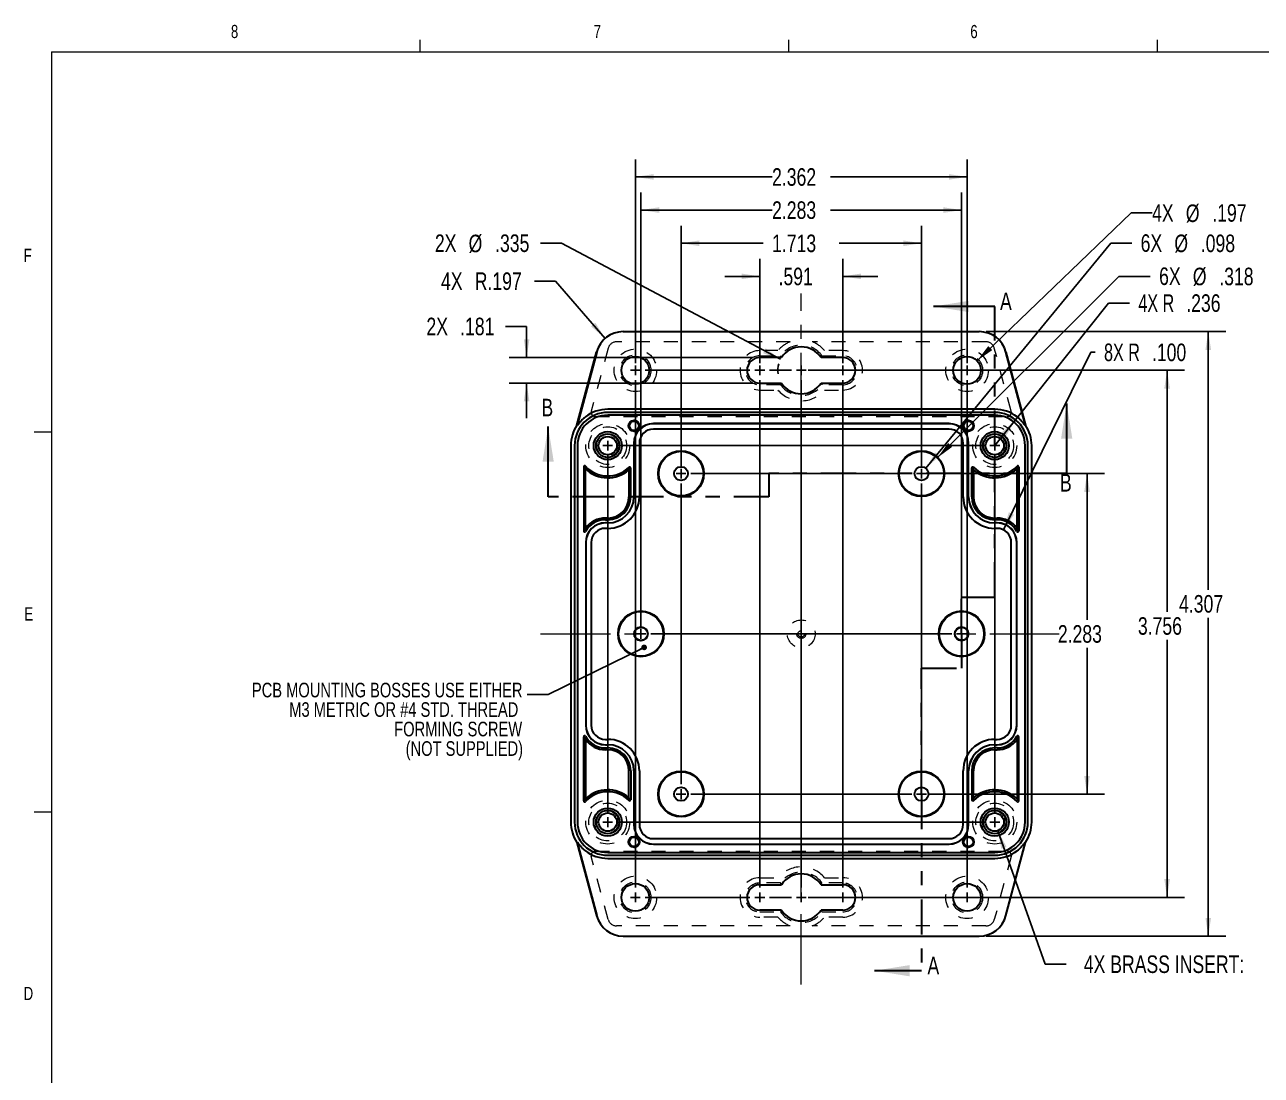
# Model space of a CAD drawing. Header units: inches. Extents: x 0.3 to 21.8, y 0.2 to 16.9.
# Drawn here: x 0.33 to 9.14, y 9.37 to 16.85 of the extents above; entities that cross this region are included whole.
import ezdxf

# ---------------------------------------------------------------- set-up
doc = ezdxf.new("R2010")
doc.units = ezdxf.units.IN
doc.header["$MEASUREMENT"] = 0
for name, pattern in [('CENTERX2', [0.8, 0.5, -0.1, 0.1, -0.1]), ('HIDDEN', [0.075, 0.05, -0.025]), ('PHANTOM', [0.5, 0.25, -0.05, 0.05, -0.05, 0.05, -0.05])]:
    doc.linetypes.add(name, pattern=pattern)
doc.layers.add('SLD-0', color=7, linetype='Continuous')
doc.styles.add('SLDTEXTSTYLE1', font='TXT', dxfattribs={"width": 0.75})
doc.styles.add('SLDTEXTSTYLE3', font='TXT', dxfattribs={"width": 0.6875})
doc.dimstyles.new('SLDDIMSTYLE0', dxfattribs={"dimtxt": 0.125, "dimasz": 0.13, "dimexe": 0, "dimexo": 0.0625, "dimgap": 0.03125, "dimtad": 0, "dimtih": 1, "dimtoh": 1, "dimdec": 3, "dimrnd": 1e-09, "dimzin": 12, "dimdsep": 46, "dimtxsty": 'SLDTEXTSTYLE1', "dimsah": 1, "dimcen": 0, "dimadec": 0, "dimazin": 3, "dimtfac": 1, "dimtdec": 3, "dimtofl": 0, "dimtmove": 0, "dimatfit": 3, "dimfxl": 0, "dimfrac": 2, "dimtolj": 1, "dimtzin": 12, "dimarcsym": 0})
doc.dimstyles.new('SLDDIMSTYLE1', dxfattribs={"dimtxt": 0.125, "dimasz": 0.13, "dimexe": 0, "dimexo": 0.0625, "dimgap": 0.03125, "dimtad": 0, "dimtih": 1, "dimtoh": 1, "dimdec": 3, "dimrnd": 1e-09, "dimzin": 12, "dimdsep": 46, "dimtxsty": 'SLDTEXTSTYLE1', "dimsah": 1, "dimcen": 0, "dimadec": 0, "dimazin": 3, "dimtfac": 1, "dimtdec": 3, "dimtofl": 0, "dimtmove": 0, "dimatfit": 3, "dimfxl": 0, "dimfrac": 2, "dimtolj": 1, "dimtzin": 12, "dimarcsym": 0})
doc.dimstyles.new('SLDDIMSTYLE2', dxfattribs={"dimtxt": 0.125, "dimasz": 0.13, "dimexe": 0, "dimexo": 0.0625, "dimgap": 0.03125, "dimtad": 0, "dimtih": 1, "dimtoh": 1, "dimdec": 6, "dimrnd": 1e-09, "dimzin": 12, "dimdsep": 46, "dimtxsty": 'SLDTEXTSTYLE1', "dimsah": 1, "dimcen": 0, "dimadec": 0, "dimazin": 3, "dimtfac": 1, "dimtdec": 3, "dimtofl": 0, "dimtmove": 0, "dimatfit": 3, "dimfxl": 0, "dimfrac": 2, "dimtolj": 1, "dimtzin": 12, "dimarcsym": 0})
doc.dimstyles.new('SLDDIMSTYLE3', dxfattribs={"dimtxt": 0.125, "dimasz": 0.13, "dimexe": 0, "dimexo": 0.0625, "dimgap": 0.03125, "dimtad": 0, "dimtih": 1, "dimtoh": 1, "dimdec": 3, "dimrnd": 1e-09, "dimzin": 12, "dimdsep": 46, "dimtxsty": 'SLDTEXTSTYLE1', "dimsah": 1, "dimcen": 0.09, "dimadec": 0, "dimazin": 3, "dimtfac": 1, "dimtdec": 3, "dimtofl": 0, "dimtmove": 0, "dimatfit": 3, "dimfxl": 0, "dimfrac": 2, "dimtolj": 1, "dimtzin": 12, "dimarcsym": 0})
doc.dimstyles.new('SLDDIMSTYLE4', dxfattribs={"dimtxt": 0.125, "dimasz": 0.13, "dimexe": 0, "dimexo": 0.0625, "dimgap": 0.03125, "dimtad": 0, "dimtih": 1, "dimtoh": 1, "dimdec": 3, "dimrnd": 1e-09, "dimzin": 4, "dimdsep": 46, "dimtxsty": 'SLDTEXTSTYLE1', "dimsah": 1, "dimcen": 0, "dimadec": 0, "dimazin": 1, "dimtfac": 1, "dimtdec": 3, "dimtofl": 0, "dimtmove": 0, "dimatfit": 3, "dimfxl": 0, "dimfrac": 2, "dimtolj": 1, "dimtzin": 12, "dimarcsym": 0})
doc.dimstyles.new('SLDDIMSTYLE5', dxfattribs={"dimtxt": 0.125, "dimasz": 0.13, "dimexe": 0, "dimexo": 0.0625, "dimgap": 0.03125, "dimtad": 0, "dimtih": 1, "dimtoh": 1, "dimdec": 3, "dimrnd": 1e-09, "dimzin": 12, "dimdsep": 46, "dimtxsty": 'SLDTEXTSTYLE1', "dimsah": 1, "dimcen": 0, "dimadec": 0, "dimazin": 3, "dimtfac": 1, "dimtdec": 3, "dimtofl": 0, "dimtmove": 0, "dimatfit": 3, "dimfxl": 0, "dimfrac": 2, "dimtolj": 1, "dimtzin": 12, "dimarcsym": 0})
doc.dimstyles.new('SLDDIMSTYLE6', dxfattribs={"dimtxt": 0.125, "dimasz": 0.13, "dimexe": 0, "dimexo": 0.0625, "dimgap": 0.03125, "dimtad": 0, "dimtih": 1, "dimtoh": 1, "dimdec": 3, "dimrnd": 1e-09, "dimzin": 12, "dimdsep": 46, "dimtxsty": 'SLDTEXTSTYLE1', "dimsah": 1, "dimcen": 0, "dimadec": 0, "dimazin": 3, "dimtfac": 1, "dimtdec": 3, "dimtofl": 0, "dimtmove": 0, "dimatfit": 3, "dimfxl": 0, "dimfrac": 2, "dimtolj": 1, "dimtzin": 12, "dimarcsym": 0})
doc.dimstyles.new('SLDDIMSTYLE7', dxfattribs={"dimtxt": 0.125, "dimasz": 0.13, "dimexe": 0, "dimexo": 0.0625, "dimgap": 0.03125, "dimtad": 0, "dimtih": 1, "dimtoh": 1, "dimdec": 3, "dimrnd": 1e-09, "dimzin": 12, "dimdsep": 46, "dimtxsty": 'SLDTEXTSTYLE1', "dimsah": 1, "dimcen": 0.09, "dimadec": 0, "dimazin": 3, "dimtfac": 1, "dimtdec": 3, "dimtmove": 0, "dimatfit": 0, "dimfxl": 0, "dimfrac": 2, "dimtolj": 1, "dimtzin": 12, "dimarcsym": 0})
doc.dimstyles.new('SLDDIMSTYLE8', dxfattribs={"dimtxt": 0.18, "dimasz": 0.04, "dimexe": 0, "dimexo": 0.0625, "dimgap": 0, "dimtad": 0, "dimtih": 1, "dimtoh": 1, "dimdec": 0, "dimrnd": 1e-09, "dimzin": 0, "dimdsep": 46, "dimtxsty": 'Standard', "dimblk1": 'DOT', "dimblk2": 'DOT', "dimsah": 1, "dimcen": 0.09, "dimadec": 0, "dimazin": 0, "dimtfac": 0.04, "dimtdec": 0, "dimtofl": 0, "dimtmove": 0, "dimatfit": 3, "dimldrblk": 'DOT', "dimfxl": 0, "dimfrac": 2, "dimtolj": 1, "dimtzin": 0, "dimarcsym": 0})

# ---------------------------------------------------------------- blocks, each defined once
blk = doc.blocks.new('_D')
at = {"layer": 'SLD-0'}
for p, q in [((7.3867, 14.0398), (8.0495, 14.8711)), ((8.0495, 14.8711), (8.1995, 14.8711)), ((7.2395, 13.8551), (7.3867, 14.0398))]:
    blk.add_line(p, q, dxfattribs=at)
blk.add_solid([(7.3867, 14.0398), (7.29, 13.9506), (7.3213, 13.9257)], dxfattribs=at)
at = {"layer": 'SLD-0', "char_height": 0.125, "attachment_point": 1}
for s, insert, style in [('4X R', (8.262, 14.933), 'SLDTEXTSTYLE3'), ('.236', (8.6033, 14.933), 'SLDTEXTSTYLE1')]:
    blk.add_mtext(s, dxfattribs=dict(at, insert=insert, style=style))
blk = doc.blocks.new('_D_1')
at = {"layer": 'SLD-0'}
for p, q in [((6.8302, 13.7681), (8.122, 15.0608)), ((8.122, 15.0608), (8.3473, 15.0608))]:
    blk.add_line(p, q, dxfattribs=at)
blk.add_solid([(6.8302, 13.7681), (6.9363, 13.8459), (6.908, 13.8742)], dxfattribs=at)
at = {"layer": 'SLD-0', "char_height": 0.125, "attachment_point": 1, "style": 'SLDTEXTSTYLE1'}
for s, insert in [('6X', (8.4098, 15.1246)), ('%%c', (8.6499, 15.1227)), ('.318', (8.8384, 15.1227))]:
    blk.add_mtext(s, dxfattribs=dict(at, insert=insert))
blk = doc.blocks.new('_D_2')
at = {"layer": 'SLD-0'}
for p, q in [((7.2612, 11.1113), (7.5988, 10.1605)), ((7.5988, 10.1605), (7.7488, 10.1605))]:
    blk.add_line(p, q, dxfattribs=at)
blk.add_solid([(7.2612, 11.1113), (7.2858, 10.9821), (7.3235, 10.9955)], dxfattribs=at)
at = {"layer": 'SLD-0', "char_height": 0.125, "attachment_point": 1, "style": 'SLDTEXTSTYLE1'}
for s, insert in [('4X BRASS INSERT:', (7.8738, 10.2224)), ('M4X0.7', (9.244, 10.2224))]:
    blk.add_mtext(s, dxfattribs=dict(at, insert=insert))
blk = doc.blocks.new('_D_3')
at = {"layer": 'SLD-0'}
for p, q in [((5.0052, 13.7056), (5.0052, 15.422)), ((6.7178, 13.7056), (6.7178, 15.422)), ((5.0052, 15.297), (5.5913, 15.297)), ((6.7178, 15.297), (6.1318, 15.297))]:
    blk.add_line(p, q, dxfattribs=at)
for points in [[(5.0052, 15.297), (5.1352, 15.277), (5.1352, 15.317)], [(6.7178, 15.297), (6.5878, 15.317), (6.5878, 15.277)]]:
    blk.add_solid(points, dxfattribs=at)
at = {"layer": 'SLD-0', "insert": (5.6538, 15.3589), "char_height": 0.125, "attachment_point": 1, "style": 'SLDTEXTSTYLE1'}
blk.add_mtext('1.713', dxfattribs=at)
blk = doc.blocks.new('_D_4')
at = {"layer": 'SLD-0'}
for p, q in [((4.7198, 12.5638), (4.7198, 15.6585)), ((7.0032, 12.5638), (7.0032, 15.6585)), ((4.7198, 15.5335), (5.6537, 15.5335)), ((7.0032, 15.5335), (6.0693, 15.5335))]:
    blk.add_line(p, q, dxfattribs=at)
for points in [[(4.7198, 15.5335), (4.8498, 15.5135), (4.8498, 15.5535)], [(7.0032, 15.5335), (6.8732, 15.5535), (6.8732, 15.5135)]]:
    blk.add_solid(points, dxfattribs=at)
at = {"layer": 'SLD-0', "insert": (5.6537, 15.5954), "char_height": 0.125, "attachment_point": 1, "style": 'SLDTEXTSTYLE1'}
blk.add_mtext('2.283', dxfattribs=at)
blk = doc.blocks.new('_D_5')
at = {"layer": 'SLD-0'}
for p, q in [((6.7678, 13.6556), (8.0216, 13.6556)), ((7.8966, 13.6556), (7.8966, 12.613)), ((7.8966, 11.3721), (7.8966, 12.4146)), ((6.7678, 11.3721), (8.0216, 11.3721))]:
    blk.add_line(p, q, dxfattribs=at)
for points in [[(7.8966, 13.6556), (7.8766, 13.5256), (7.9166, 13.5256)], [(7.8966, 11.3721), (7.9166, 11.5021), (7.8766, 11.5021)]]:
    blk.add_solid(points, dxfattribs=at)
at = {"layer": 'SLD-0', "insert": (7.6888, 12.5758), "char_height": 0.125, "attachment_point": 1, "style": 'SLDTEXTSTYLE1'}
blk.add_mtext('2.283', dxfattribs=at)
blk = doc.blocks.new('_D_6')
at = {"layer": 'SLD-0'}
for p, q in [((7.3006, 13.2543), (7.9237, 14.5203)), ((7.9237, 14.5203), (7.9552, 14.5203))]:
    blk.add_line(p, q, dxfattribs=at)
blk.add_solid([(7.3006, 13.2543), (7.3759, 13.3621), (7.34, 13.3797)], dxfattribs=at)
at = {"layer": 'SLD-0', "char_height": 0.125, "attachment_point": 1}
for s, insert, style in [('8X R', (8.0177, 14.5822), 'SLDTEXTSTYLE3'), ('.100', (8.359, 14.5822), 'SLDTEXTSTYLE1')]:
    blk.add_mtext(s, dxfattribs=dict(at, insert=insert, style=style))
blk = doc.blocks.new('_D_7')
at = {"layer": 'SLD-0'}
for p, q in [((6.749, 13.6936), (8.0658, 15.297)), ((8.0658, 15.297), (8.2158, 15.297))]:
    blk.add_line(p, q, dxfattribs=at)
blk.add_solid([(6.749, 13.6936), (6.847, 13.7814), (6.8161, 13.8068)], dxfattribs=at)
at = {"layer": 'SLD-0', "char_height": 0.125, "attachment_point": 1, "style": 'SLDTEXTSTYLE1'}
for s, insert in [('6X', (8.2783, 15.3608)), ('%%c', (8.5184, 15.3589)), ('.098', (8.7068, 15.3589))]:
    blk.add_mtext(s, dxfattribs=dict(at, insert=insert))
blk = doc.blocks.new('_D_8')
at = {"layer": 'SLD-0'}
for p, q in [((4.111, 15.0274), (3.961, 15.0274)), ((4.465, 14.6192), (4.111, 15.0274))]:
    blk.add_line(p, q, dxfattribs=at)
blk.add_solid([(4.465, 14.6192), (4.395, 14.7305), (4.3647, 14.7043)], dxfattribs=at)
at = {"layer": 'SLD-0', "char_height": 0.125, "attachment_point": 1, "style": 'SLDTEXTSTYLE1'}
for s, insert in [('4X', (3.2964, 15.0893)), ('R.197', (3.5365, 15.0893))]:
    blk.add_mtext(s, dxfattribs=dict(at, insert=insert))
blk = doc.blocks.new('_D_9')
at = {"layer": 'SLD-0'}
for p, q in [((7.179, 14.6673), (8.8849, 14.6673)), ((8.7599, 14.6673), (8.7599, 12.8275)), ((8.7599, 10.3603), (8.7599, 12.6291)), ((7.179, 10.3603), (8.8849, 10.3603))]:
    blk.add_line(p, q, dxfattribs=at)
for points in [[(8.7599, 14.6673), (8.7399, 14.5373), (8.7799, 14.5373)], [(8.7599, 10.3603), (8.7799, 10.4903), (8.7399, 10.4903)]]:
    blk.add_solid(points, dxfattribs=at)
at = {"layer": 'SLD-0', "insert": (8.5521, 12.7902), "char_height": 0.125, "attachment_point": 1, "style": 'SLDTEXTSTYLE1'}
blk.add_mtext('4.307', dxfattribs=at)
blk = doc.blocks.new('_D_10')
at = {"layer": 'SLD-0'}
for p, q in [((4.1546, 15.2973), (4.0046, 15.2973)), ((5.7137, 14.4701), (4.1546, 15.2973))]:
    blk.add_line(p, q, dxfattribs=at)
blk.add_arc((5.8615, 14.3917), 0.1673, 163.87362, 188.81508, dxfattribs=at)
blk.add_solid([(5.7137, 14.4701), (5.6082, 14.5487), (5.5895, 14.5134)], dxfattribs=at)
at = {"layer": 'SLD-0', "char_height": 0.125, "attachment_point": 1, "style": 'SLDTEXTSTYLE1'}
for s, insert in [('2X', (3.2527, 15.3598)), ('%%c', (3.4928, 15.3579)), ('.335', (3.6814, 15.3598))]:
    blk.add_mtext(s, dxfattribs=dict(at, insert=insert))
blk = doc.blocks.new('_D_11')
at = {"layer": 'SLD-0'}
for p, q in [((5.5662, 14.4417), (5.5662, 15.186)), ((6.1568, 14.4417), (6.1568, 15.186)), ((5.5662, 15.061), (5.3162, 15.061)), ((6.1568, 15.061), (6.4068, 15.061))]:
    blk.add_line(p, q, dxfattribs=at)
for points in [[(5.5662, 15.061), (5.4362, 15.081), (5.4362, 15.041)], [(6.1568, 15.061), (6.2868, 15.041), (6.2868, 15.081)]]:
    blk.add_solid(points, dxfattribs=at)
at = {"layer": 'SLD-0', "insert": (5.6999, 15.1229), "char_height": 0.125, "attachment_point": 1, "style": 'SLDTEXTSTYLE1'}
blk.add_mtext('.591', dxfattribs=at)
blk = doc.blocks.new('_D_12')
at = {"layer": 'SLD-0'}
for p, q in [((3.7558, 14.7046), (3.9058, 14.7046)), ((3.9058, 14.7046), (3.9058, 14.4823)), ((5.5162, 14.4823), (3.7808, 14.4823)), ((5.5162, 14.3012), (3.7808, 14.3012)), ((3.9058, 14.3012), (3.9058, 14.0512))]:
    blk.add_line(p, q, dxfattribs=at)
for points in [[(3.9058, 14.4823), (3.9258, 14.6123), (3.8858, 14.6123)], [(3.9058, 14.3012), (3.8858, 14.1712), (3.9258, 14.1712)]]:
    blk.add_solid(points, dxfattribs=at)
at = {"layer": 'SLD-0', "char_height": 0.125, "attachment_point": 1, "style": 'SLDTEXTSTYLE1'}
for s, insert in [('2X', (3.1924, 14.7665)), ('.181', (3.4325, 14.7665))]:
    blk.add_mtext(s, dxfattribs=dict(at, insert=insert))
blk = doc.blocks.new('_D_13')
at = {"layer": 'SLD-0'}
for p, q in [((5.9115, 14.3917), (8.5917, 14.3917)), ((8.4667, 14.3917), (8.4667, 12.6697)), ((8.4667, 10.636), (8.4667, 12.4712)), ((5.9115, 10.636), (8.5917, 10.636))]:
    blk.add_line(p, q, dxfattribs=at)
for points in [[(8.4667, 14.3917), (8.4467, 14.2617), (8.4867, 14.2617)], [(8.4667, 10.636), (8.4867, 10.766), (8.4467, 10.766)]]:
    blk.add_solid(points, dxfattribs=at)
at = {"layer": 'SLD-0', "insert": (8.2589, 12.6324), "char_height": 0.125, "attachment_point": 1, "style": 'SLDTEXTSTYLE1'}
blk.add_mtext('3.756', dxfattribs=at)
blk = doc.blocks.new('_D_14')
at = {"layer": 'SLD-0'}
for p, q in [((7.1136, 14.4599), (8.2099, 15.5128)), ((8.2099, 15.5128), (8.3599, 15.5128))]:
    blk.add_line(p, q, dxfattribs=at)
blk.add_solid([(7.1136, 14.4599), (7.2212, 14.5355), (7.1935, 14.5644)], dxfattribs=at)
at = {"layer": 'SLD-0', "char_height": 0.125, "attachment_point": 1, "style": 'SLDTEXTSTYLE1'}
for s, insert in [('4X', (8.3599, 15.5754)), ('%%c', (8.6, 15.5734)), ('.197', (8.7885, 15.5754))]:
    blk.add_mtext(s, dxfattribs=dict(at, insert=insert))
blk = doc.blocks.new('_D_15')
at = {"layer": 'SLD-0'}
for p, q in [((4.6804, 14.4417), (4.6804, 15.8947)), ((7.0426, 14.4417), (7.0426, 15.8947)), ((4.6804, 15.7697), (5.6537, 15.7697)), ((7.0426, 15.7697), (6.0693, 15.7697))]:
    blk.add_line(p, q, dxfattribs=at)
for points in [[(4.6804, 15.7697), (4.8104, 15.7497), (4.8104, 15.7897)], [(7.0426, 15.7697), (6.9126, 15.7897), (6.9126, 15.7497)]]:
    blk.add_solid(points, dxfattribs=at)
at = {"layer": 'SLD-0', "insert": (5.6537, 15.8316), "char_height": 0.125, "attachment_point": 1, "style": 'SLDTEXTSTYLE1'}
blk.add_mtext('2.362', dxfattribs=at)
blk = doc.blocks.new('SW_NOTE_5')
at = {"layer": 'SLD-0', "color": 0, "char_height": 0.104167, "attachment_point": 3, "style": 'SLDTEXTSTYLE1'}
for s, insert in [('PCB MOUNTING BOSSES USE EITHER', (-0.0327, 0.0837)), ('M3 METRIC OR #4 STD. THREAD', (-0.0627, -0.0552)), ('FORMING SCREW', (-0.0353, -0.1941)), ('(NOT SUPPLIED)', (-0.029, -0.333))]:
    blk.add_mtext(s, dxfattribs=dict(at, insert=insert))
blk = doc.blocks.new('_DOT')
at = {"color": 0, "linetype": 'ByBlock', "lineweight": -2}
blk.add_line((-0.5, 0), (-1, 0), dxfattribs=at)
at = {"color": 0, "linetype": 'ByBlock', "const_width": 0.5}
blk.add_lwpolyline([(-0.25, 0, 1), (0.25, 0, 1)], format="xyb", close=True, dxfattribs=at)
blk = doc.blocks.new('SW_CENTERMARKSYMBOL_0')
at = {"layer": 'SLD-0', "color": 0}
for p, q in [((-0.5217, 2.483), (-0.5567, 2.483)), ((-0.5217, 2.483), (-0.5217, 2.518)), ((-0.5217, 2.483), (-0.5217, 2.448)), ((-0.5217, 2.483), (-0.4867, 2.483)), ((-0.4517, 2.483), (2.1643, 2.483)), ((2.2343, 2.483), (2.1993, 2.483)), ((2.2343, 2.483), (2.2343, 2.518)), ((2.2343, 2.483), (2.2343, 2.448)), ((2.2343, 2.483), (2.2693, 2.483)), ((-0.5217, -0.1295), (-0.5217, 2.413)), ((2.2343, -0.1295), (2.2343, 2.413)), ((0, 2.2835), (0, 2.3185)), ((1.7126, 2.2835), (1.7126, 2.3185)), ((0, 2.2835), (-0.035, 2.2835)), ((0, 2.2835), (0, 2.2485)), ((0, 2.2835), (0.035, 2.2835)), ((0, 0.07), (0, 2.2135)), ((0.07, 2.2835), (1.6426, 2.2835)), ((1.7126, 2.2835), (1.6776, 2.2835)), ((1.7126, 2.2835), (1.7126, 2.2485)), ((1.7126, 2.2835), (1.7476, 2.2835)), ((1.7126, 0.07), (1.7126, 2.2135)), ((-0.2854, 1.1417), (-0.2854, 1.1767)), ((1.998, 1.1417), (1.998, 1.1767)), ((-0.2854, 1.1417), (-0.3204, 1.1417)), ((-0.2854, 1.1417), (-0.2854, 1.1067)), ((-0.2854, 1.1417), (-0.2504, 1.1417)), ((-0.2154, 1.1417), (1.928, 1.1417)), ((1.998, 1.1417), (1.963, 1.1417)), ((1.998, 1.1417), (1.998, 1.1067)), ((1.998, 1.1417), (2.033, 1.1417)), ((0, 0), (-0.035, 0)), ((0, 0), (0, 0.035)), ((0, 0), (0, -0.035)), ((0, 0), (0.035, 0)), ((0.07, 0), (1.6426, 0)), ((1.7126, 0), (1.6776, 0)), ((1.7126, 0), (1.7126, 0.035)), ((1.7126, 0), (1.7126, -0.035)), ((1.7126, 0), (1.7476, 0)), ((-0.5217, -0.1995), (-0.5217, -0.1645)), ((2.2343, -0.1995), (2.2343, -0.1645)), ((-0.5217, -0.1995), (-0.5567, -0.1995)), ((-0.5217, -0.1995), (-0.5217, -0.2345)), ((-0.5217, -0.1995), (-0.4867, -0.1995)), ((-0.4517, -0.1995), (2.1643, -0.1995)), ((2.2343, -0.1995), (2.1993, -0.1995)), ((2.2343, -0.1995), (2.2343, -0.2345)), ((2.2343, -0.1995), (2.2693, -0.1995))]:
    blk.add_line(p, q, dxfattribs=at)
blk = doc.blocks.new('SW_CENTERMARKSYMBOL_1')
at = {"layer": 'SLD-0', "color": 0}
for p, q in [((0, 3.7558), (0, 3.7908)), ((0.8858, 3.7558), (0.8858, 3.7908)), ((1.1811, 3.7558), (1.1811, 3.7908)), ((1.4764, 3.7558), (1.4764, 3.7908)), ((2.3622, 3.7558), (2.3622, 3.7908)), ((0, 3.7558), (-0.035, 3.7558)), ((0, 3.7558), (0, 3.7208)), ((0, 3.7558), (0.035, 3.7558)), ((0.07, 3.7558), (0.8158, 3.7558)), ((0.8858, 3.7558), (0.8508, 3.7558)), ((0.8858, 3.7558), (0.8858, 3.7208)), ((0.8858, 3.7558), (0.9208, 3.7558)), ((0.9558, 3.7558), (1.1111, 3.7558)), ((1.1811, 3.7558), (1.1461, 3.7558)), ((1.1811, 3.7558), (1.1811, 3.7208)), ((1.1811, 3.7558), (1.2161, 3.7558)), ((1.2511, 3.7558), (1.4064, 3.7558)), ((1.4764, 3.7558), (1.4414, 3.7558)), ((1.4764, 3.7558), (1.4764, 3.7208)), ((1.4764, 3.7558), (1.5114, 3.7558)), ((1.5464, 3.7558), (2.2922, 3.7558)), ((2.3622, 3.7558), (2.3272, 3.7558)), ((2.3622, 3.7558), (2.3622, 3.7208)), ((2.3622, 3.7558), (2.3972, 3.7558)), ((0, 0.07), (0, 3.6858)), ((0.8858, 0.07), (0.8858, 3.6858)), ((1.1811, 0.07), (1.1811, 3.6858)), ((1.4764, 0.07), (1.4764, 3.6858)), ((2.3622, 0.07), (2.3622, 3.6858)), ((0, 0), (-0.035, 0)), ((0, 0), (0, 0.035)), ((0, 0), (0, -0.035)), ((0, 0), (0.035, 0)), ((0.8858, 0), (0.8858, 0.035)), ((1.1811, 0), (1.1811, 0.035)), ((1.4764, 0), (1.4764, 0.035)), ((2.3622, 0), (2.3622, 0.035)), ((0.07, 0), (0.8158, 0)), ((0.8858, 0), (0.8508, 0)), ((0.8858, 0), (0.8858, -0.035)), ((0.8858, 0), (0.9208, 0)), ((0.9558, 0), (1.1111, 0)), ((1.1811, 0), (1.1461, 0)), ((1.1811, 0), (1.1811, -0.035)), ((1.1811, 0), (1.2161, 0)), ((1.2511, 0), (1.4064, 0)), ((1.4764, 0), (1.4414, 0)), ((1.4764, 0), (1.4764, -0.035)), ((1.4764, 0), (1.5114, 0)), ((1.5464, 0), (2.2922, 0)), ((2.3622, 0), (2.3272, 0)), ((2.3622, 0), (2.3622, -0.035)), ((2.3622, 0), (2.3972, 0))]:
    blk.add_line(p, q, dxfattribs=at)

msp = doc.modelspace()

# ---------------------------------------------------------------- linework, layer by layer
at = {"color": 7, "linetype": 'Continuous', "lineweight": 0}
for p, q in [((3.1478799, 16.6606007), (3.1478799, 16.7453999)), ((5.7728799, 16.6606007), (5.7728799, 16.7453999)), ((8.3978799, 16.6606007), (8.3978799, 16.7453999)), ((0.5228799, 16.6606007), (21.5228799, 16.6606007)), ((0.5228799, 16.6606007), (0.5228799, 0.4106007)), ((0.5228799, 13.9516007), (0.3978799, 13.9516007)), ((0.5228799, 11.2436007), (0.3978799, 11.2436007))]:
    msp.add_line(p, q, dxfattribs=at)
at = {"color": 7, "linetype": 'Continuous', "lineweight": 30}
for p, q in [((7.2394625, 14.8466182), (6.8038734, 14.8466182)), ((4.5940098, 14.6673341), (7.1290097, 14.6673341)), ((4.264296, 14.0005472), (4.4038668, 14.5214324)), ((4.2674803, 13.9991089), (4.4071974, 14.5205399)), ((5.7208064, 14.4822673), (5.5662341, 14.4822673)), ((6.1567853, 14.4822673), (6.002213, 14.4822673)), ((7.315822, 14.5205399), (7.4555391, 13.9991089)), ((7.3191526, 14.5214324), (7.4587234, 14.0005472)), ((5.5662341, 14.3011649), (5.7208064, 14.3011649)), ((6.002213, 14.3011649), (6.1567853, 14.3011649)), ((7.2394625, 14.1140993), (4.4835569, 14.1140993)), ((7.2394625, 14.0913341), (4.4835569, 14.0913341)), ((7.7517694, 13.6555664), (7.7517694, 14.1555664)), ((7.2394625, 14.0713342), (4.4835569, 14.0713342)), ((6.9136829, 14.0117565), (4.8093365, 14.0117565)), ((6.9136829, 14.0112411), (4.8093365, 14.0112411)), ((4.0591981, 13.490342), (4.0591981, 13.990342)), ((4.2674803, 13.9991089), (4.264296, 14.0005472)), ((6.9136829, 13.9729017), (4.8093365, 13.9729017)), ((7.4555391, 13.9991089), (7.4587234, 14.0005472)), ((4.2204481, 13.8551136), (4.2204481, 11.1725547)), ((4.2473364, 13.8551136), (4.2473364, 11.1725547)), ((4.2673366, 13.8551136), (4.2673366, 11.1725547)), ((4.6696228, 13.8720429), (4.6696228, 13.490342)), ((4.6701382, 13.8720429), (4.6701382, 13.490342)), ((4.7084775, 13.8720429), (4.7084775, 13.490342)), ((7.0145419, 13.490342), (7.0145419, 13.8720429)), ((7.0528812, 13.490342), (7.0528812, 13.8720429)), ((7.0533966, 13.490342), (7.0533966, 13.8720429)), ((7.4556829, 11.1725547), (7.4556829, 13.8551136)), ((7.475683, 11.1725547), (7.475683, 13.8551136)), ((7.5025714, 11.1725547), (7.5025714, 13.8551136)), ((4.3123364, 13.7034571), (4.3123364, 13.2474254)), ((4.3193365, 13.7034571), (4.3123364, 13.7034571)), ((4.3193365, 13.7034571), (4.324479, 13.7082062)), ((4.3250925, 13.2670681), (4.3250925, 13.6893923)), ((4.6345805, 13.6825841), (4.6345805, 13.490342)), ((4.6403364, 13.6957767), (4.6354269, 13.7007663)), ((4.6403364, 13.6957767), (4.6473365, 13.6957767)), ((4.6473365, 13.490342), (4.6473365, 13.6957767)), ((7.0756829, 13.490342), (7.0756829, 13.6957767)), ((7.082683, 13.6957767), (7.0756829, 13.6957767)), ((7.082683, 13.6957767), (7.0875925, 13.7007663)), ((7.0884389, 13.6825841), (7.0884389, 13.490342)), ((7.3979269, 13.2670681), (7.3979269, 13.6893923)), ((7.4036829, 13.7034571), (7.3985404, 13.7082062)), ((7.4036829, 13.7034571), (7.410683, 13.7034571)), ((7.410683, 13.7034571), (7.410683, 13.2474254)), ((4.4835569, 13.3393185), (4.4666278, 13.3393185)), ((4.4666278, 13.3265625), (4.4835569, 13.3265625)), ((4.4835569, 13.3042762), (4.4666278, 13.3042762)), ((4.4835569, 13.3037608), (4.4666278, 13.3037608)), ((7.2394625, 13.3393185), (7.2563916, 13.3393185)), ((7.2563916, 13.3265625), (7.2394625, 13.3265625)), ((7.2563916, 13.3042762), (7.2394625, 13.3042762)), ((7.2563916, 13.3037608), (7.2394625, 13.3037608)), ((4.3193365, 13.2474254), (4.3123364, 13.2474254)), ((4.3193365, 13.2474254), (4.3254373, 13.2439933)), ((4.4835569, 13.2654214), (4.4666278, 13.2654214)), ((7.2563916, 13.2654214), (7.2394625, 13.2654214)), ((7.4036829, 13.2474254), (7.3975821, 13.2439933)), ((7.4036829, 13.2474254), (7.410683, 13.2474254)), ((4.3269142, 13.1645625), (4.3269142, 11.8631058)), ((4.3274296, 13.1645625), (4.3274296, 11.8631058)), ((4.3657688, 13.1645625), (4.3657688, 11.8631058)), ((7.3572506, 11.8631058), (7.3572506, 13.1645625)), ((7.3955898, 11.8631058), (7.3955898, 13.1645625)), ((7.3961052, 11.8631058), (7.3961052, 13.1645625)), ((4.3123364, 11.3242112), (4.3123364, 11.7802429)), ((4.3193365, 11.7802429), (4.3123364, 11.7802429)), ((4.3193365, 11.7802429), (4.3254373, 11.7836751)), ((4.3250925, 11.7606002), (4.3250925, 11.338276)), ((4.4666278, 11.7622469), (4.4835569, 11.7622469)), ((4.4666278, 11.7239075), (4.4835569, 11.7239075)), ((4.4666278, 11.7233922), (4.4835569, 11.7233922)), ((7.2394625, 11.7622469), (7.2563916, 11.7622469)), ((7.2394625, 11.7239075), (7.2563916, 11.7239075)), ((7.2394625, 11.7233922), (7.2563916, 11.7233922)), ((7.4036829, 11.7802429), (7.3975821, 11.7836751)), ((7.3979269, 11.7606002), (7.3979269, 11.338276)), ((7.4036829, 11.7802429), (7.410683, 11.7802429)), ((7.410683, 11.3242112), (7.410683, 11.7802429)), ((4.4666278, 11.7011058), (4.4835569, 11.7011058)), ((4.4835569, 11.6883498), (4.4666278, 11.6883498)), ((7.2563916, 11.7011058), (7.2394625, 11.7011058)), ((7.2394625, 11.6883498), (7.2563916, 11.6883498)), ((4.6345805, 11.3450842), (4.6345805, 11.5373263)), ((4.6473365, 11.5373263), (4.6473365, 11.3318916)), ((4.6696228, 11.5373263), (4.6696228, 11.1556254)), ((4.6701382, 11.5373263), (4.6701382, 11.1556254)), ((4.7084775, 11.5373263), (4.7084775, 11.1556254)), ((7.0145419, 11.1556254), (7.0145419, 11.5373263)), ((7.0528812, 11.1556254), (7.0528812, 11.5373263)), ((7.0533966, 11.1556254), (7.0533966, 11.5373263)), ((7.0756829, 11.5373263), (7.0756829, 11.3318916)), ((7.0884389, 11.3450842), (7.0884389, 11.5373263)), ((4.3193365, 11.3242112), (4.3123364, 11.3242112)), ((4.3193365, 11.3242112), (4.324479, 11.3194621)), ((4.6403364, 11.3318916), (4.6354269, 11.326902)), ((4.6403364, 11.3318916), (4.6473365, 11.3318916)), ((7.082683, 11.3318916), (7.0756829, 11.3318916)), ((7.082683, 11.3318916), (7.0875925, 11.326902)), ((7.4036829, 11.3242112), (7.3985404, 11.3194621)), ((7.4036829, 11.3242112), (7.410683, 11.3242112)), ((4.2674803, 11.0285594), (4.264296, 11.0271211)), ((4.264296, 11.0271211), (4.4038668, 10.5062359)), ((4.4071974, 10.5071284), (4.2674803, 11.0285594)), ((4.8093365, 11.0547666), (6.9136829, 11.0547666)), ((4.8093365, 11.0164272), (6.9136829, 11.0164272)), ((4.8093365, 11.0159118), (6.9136829, 11.0159118)), ((7.4555391, 11.0285594), (7.315822, 10.5071284)), ((7.3191526, 10.5062359), (7.4587234, 11.0271211)), ((7.4555391, 11.0285594), (7.4587234, 11.0271211)), ((4.4835569, 10.9563341), (7.2394625, 10.9563341)), ((4.4835569, 10.9363342), (7.2394625, 10.9363342)), ((4.4835569, 10.913569), (7.2394625, 10.913569)), ((5.5662341, 10.7265034), (5.7208064, 10.7265034)), ((6.002213, 10.7265034), (6.1567853, 10.7265034)), ((5.7208064, 10.545401), (5.5662341, 10.545401)), ((6.1567853, 10.545401), (6.002213, 10.545401)), ((4.5940098, 10.3603342), (7.1290097, 10.3603342)), ((6.7178089, 10.1135753), (6.3833667, 10.1135753))]:
    msp.add_line(p, q, dxfattribs=at)
at = {"color": 7, "linetype": 'PHANTOM', "lineweight": 30}
for p, q in [((7.2394625, 13.8551137), (7.2394625, 14.8466182)), ((7.2394625, 12.7743502), (7.2394625, 13.8551137)), ((7.7517694, 13.6555664), (5.6306852, 13.6555664)), ((5.6306852, 13.6555664), (5.6306852, 13.490342)), ((4.483557, 13.490342), (4.0591981, 13.490342)), ((5.6306852, 13.490342), (4.483557, 13.490342)), ((7.003242, 12.5138342), (7.003242, 12.7743502)), ((7.003242, 12.7743502), (7.2394625, 12.7743502)), ((7.003242, 12.5138342), (7.003242, 12.2685496)), ((6.7178089, 11.3721019), (6.7178089, 12.2685496)), ((6.7178089, 12.2685496), (7.003242, 12.2685496)), ((6.7178089, 11.3721019), (6.7178089, 10.1135753))]:
    msp.add_line(p, q, dxfattribs=at)
at = {"color": 7, "linetype": 'HIDDEN', "lineweight": 0}
for p, q in [((4.4866472, 14.5489613), (4.3663948, 14.1001733)), ((5.7833552, 14.5944996), (4.5459938, 14.5944996)), ((5.6957551, 14.5322673), (5.5662341, 14.5322673)), ((7.1770256, 14.5944996), (5.9396642, 14.5944996)), ((6.1567853, 14.5322673), (6.0272643, 14.5322673)), ((7.3566246, 14.1001733), (7.2363722, 14.5489613)), ((5.5662341, 14.4946471), (5.7142065, 14.4946471)), ((6.008813, 14.4946471), (6.1567853, 14.4946471)), ((5.7142065, 14.2887852), (5.5662341, 14.2887852)), ((6.1567853, 14.2887852), (6.008813, 14.2887852)), ((5.5662341, 14.2511649), (5.6957551, 14.2511649)), ((6.0272643, 14.2511649), (6.1567853, 14.2511649)), ((4.3949162, 14.0630035), (7.3281033, 14.0630035)), ((4.4866472, 10.478707), (4.3663948, 10.927495)), ((4.3949162, 10.9646649), (7.3281033, 10.9646649)), ((7.3566246, 10.927495), (7.2363722, 10.478707)), ((5.5662341, 10.7765034), (5.6957551, 10.7765034)), ((6.0272643, 10.7765034), (6.1567853, 10.7765034)), ((5.7142065, 10.7388831), (5.5662341, 10.7388831)), ((6.1567853, 10.7388831), (6.008813, 10.7388831)), ((5.5662341, 10.5330212), (5.7142065, 10.5330212)), ((5.6957551, 10.495401), (5.5662341, 10.495401)), ((6.008813, 10.5330212), (6.1567853, 10.5330212)), ((6.1567853, 10.495401), (6.0272643, 10.495401)), ((5.7833552, 10.4331687), (4.5459938, 10.4331687)), ((7.1770256, 10.4331687), (5.9396642, 10.4331687))]:
    msp.add_line(p, q, dxfattribs=at)
for centre, radius in [((4.6804073, 14.3917161), 0.1514252), ((7.0426121, 14.3917161), 0.1514252), ((4.6804073, 14.3917161), 0.110805), ((7.0426121, 14.3917161), 0.110805), ((4.483557, 13.8551137), 0.1565), ((7.2394625, 13.8551137), 0.1565), ((4.483557, 13.8551137), 0.1344228), ((4.483557, 13.8551137), 0.0787402), ((7.2394625, 13.8551137), 0.1344228), ((7.2394625, 13.8551137), 0.0787402), ((5.8615097, 12.5138342), 0.099), ((5.8615097, 12.5138342), 0.0322536), ((5.8615097, 12.5138342), 0.0225757), ((4.483557, 11.1725546), 0.1565), ((4.483557, 11.1725546), 0.1344228), ((7.2394625, 11.1725546), 0.1565), ((7.2394625, 11.1725546), 0.1344228), ((4.483557, 11.1725546), 0.0787401), ((7.2394625, 11.1725546), 0.0787401), ((4.6804073, 10.6359522), 0.1514252), ((4.6804073, 10.6359522), 0.110805), ((7.0426121, 10.6359522), 0.1514252), ((7.0426121, 10.6359522), 0.110805)]:
    msp.add_circle(centre, radius, dxfattribs=at)
at = {"color": 7, "linetype": 'Continuous', "lineweight": 30}
for centre, radius in [((4.6804073, 14.3917161), 0.0984252), ((7.0426121, 14.3917161), 0.0984252), ((4.6708323, 13.9959641), 0.0393701), ((4.6708323, 13.9959641), 0.0332613), ((7.0521871, 13.9959641), 0.0393701), ((7.0521871, 13.9959641), 0.0332613), ((4.483557, 13.8551137), 0.1), ((4.483557, 13.8551137), 0.0836614), ((4.483557, 13.8551137), 0.0649606), ((7.2394625, 13.8551137), 0.1), ((7.2394625, 13.8551137), 0.0836614), ((7.2394625, 13.8551137), 0.0649606), ((5.0052105, 13.6555664), 0.1631784), ((5.0052105, 13.6555664), 0.1590551), ((6.7178089, 13.6555664), 0.1631784), ((6.7178089, 13.6555664), 0.1590551), ((5.0052105, 13.6555664), 0.0492126), ((6.7178089, 13.6555664), 0.0492126), ((4.7197774, 12.5138342), 0.1631784), ((4.7197774, 12.5138342), 0.1590551), ((7.003242, 12.5138342), 0.1631784), ((7.003242, 12.5138342), 0.1590551), ((4.7197774, 12.5138342), 0.0492126), ((4.7197774, 12.5138342), 0.0471511), ((7.003242, 12.5138342), 0.0492126), ((7.003242, 12.5138342), 0.0471511), ((5.0052105, 11.3721019), 0.1631784), ((6.7178089, 11.3721019), 0.1631784), ((5.0052105, 11.3721019), 0.1590551), ((6.7178089, 11.3721019), 0.1590551), ((5.0052105, 11.3721019), 0.0492126), ((6.7178089, 11.3721019), 0.0492126), ((4.483557, 11.1725546), 0.1), ((7.2394625, 11.1725546), 0.1), ((4.483557, 11.1725546), 0.0836614), ((4.483557, 11.1725546), 0.0649606), ((7.2394625, 11.1725546), 0.0836614), ((7.2394625, 11.1725546), 0.0649606), ((4.6708323, 11.0317042), 0.0393701), ((4.6708323, 11.0317042), 0.0332613), ((7.0521871, 11.0317042), 0.0393701), ((7.0521871, 11.0317042), 0.0332613), ((4.6804073, 10.6359522), 0.0984252), ((7.0426121, 10.6359522), 0.0984252)]:
    msp.add_circle(centre, radius, dxfattribs=at)
for centre, radius, start, end in [((4.5940097, 14.4704838), 0.1968504, 90, 165), ((7.1290097, 14.4704838), 0.1968504, 15, 90), ((5.8615097, 14.3917161), 0.1673228, 32.76376226, 147.23623774), ((5.5662341, 14.3917161), 0.0905512, 90, 270), ((6.1567853, 14.3917161), 0.0905512, 270, 90), ((5.8615097, 14.3917161), 0.1673228, 212.76376226, 327.23623774), ((4.483557, 13.8551137), 0.2362205, 90, 180), ((4.483557, 13.8551137), 0.2589856, 90, 127.92049389), ((7.2394625, 13.8551137), 0.2589856, 52.07950611, 90), ((7.2394625, 13.8551137), 0.2362205, 0, 90), ((4.483557, 13.8551137), 0.2162205, 90, 180), ((4.8093365, 13.8720428), 0.1397137, 90, 180), ((4.8093365, 13.8720428), 0.1391983, 90, 180), ((6.9136829, 13.8720428), 0.1397137, 0, 90), ((6.9136829, 13.8720428), 0.1391983, 0, 90), ((7.2394625, 13.8551137), 0.2162205, 0, 90), ((4.483557, 13.8551137), 0.2631088, 146.44407397, 180), ((4.8093365, 13.8720428), 0.1008589, 90, 180), ((6.9136829, 13.8720428), 0.1008589, 0, 90), ((7.2394625, 13.8551137), 0.2631088, 0, 33.55592603), ((4.3193365, 13.7034571), 0.007, 42.72228725, 180), ((4.483557, 13.8551137), 0.2165354, 222.72228725, 314.53647663), ((4.483557, 13.8551137), 0.2292914, 226.28235177, 311.1972356), ((4.6403365, 13.6957767), 0.007, 0, 134.53647663), ((7.0826829, 13.6957767), 0.007, 45.46352337, 180), ((7.2394625, 13.8551137), 0.2165354, 225.46352337, 317.27771275), ((7.2394625, 13.8551137), 0.2292914, 228.8027644, 313.71764823), ((7.4036829, 13.7034571), 0.007, 0, 137.27771275), ((4.483557, 13.490342), 0.1865812, 270, 0), ((4.483557, 13.490342), 0.1860659, 270, 0), ((4.483557, 13.490342), 0.2249206, 270, 0), ((4.483557, 13.490342), 0.1637795, 270, 0), ((4.483557, 13.490342), 0.1510235, 270, 0), ((7.2394625, 13.490342), 0.2249206, 180, 270), ((7.2394625, 13.490342), 0.1865812, 180, 270), ((7.2394625, 13.490342), 0.1860659, 180, 270), ((7.2394625, 13.490342), 0.1637795, 180, 270), ((7.2394625, 13.490342), 0.1510235, 180, 270), ((4.4666278, 13.1645625), 0.174756, 90, 144.08641536), ((4.4666278, 13.1645625), 0.162, 90, 150.63883936), ((4.4666278, 13.1645625), 0.1397137, 90, 180), ((4.4666278, 13.1645625), 0.1391983, 90, 180), ((7.2563916, 13.1645625), 0.174756, 35.91358464, 90), ((7.2563916, 13.1645625), 0.162, 29.36116064, 90), ((7.2563916, 13.1645625), 0.1397137, 0, 90), ((7.2563916, 13.1645625), 0.1391983, 0, 90), ((4.3193365, 13.2474254), 0.007, 180, 330.63883936), ((4.4666278, 13.1645625), 0.1008589, 90, 180), ((7.2563916, 13.1645625), 0.1008589, 0, 90), ((7.4036829, 13.2474254), 0.007, 209.36116064, 0), ((4.4666278, 11.8631058), 0.1397137, 180, 270), ((4.4666278, 11.8631058), 0.1391983, 180, 270), ((4.4666278, 11.8631058), 0.1008589, 180, 270), ((7.2563916, 11.8631058), 0.1391983, 270, 0), ((7.2563916, 11.8631058), 0.1397137, 270, 0), ((7.2563916, 11.8631058), 0.1008589, 270, 0), ((4.3193365, 11.7802429), 0.007, 29.36116064, 180), ((4.4666278, 11.8631058), 0.174756, 215.91358464, 270), ((4.4666278, 11.8631058), 0.162, 209.36116064, 270), ((4.483557, 11.5373263), 0.2249206, 0, 90), ((4.483557, 11.5373263), 0.1865812, 0, 90), ((4.483557, 11.5373263), 0.1860659, 0, 90), ((7.2394625, 11.5373263), 0.2249206, 90, 180), ((7.2394625, 11.5373263), 0.1865812, 90, 180), ((7.2394625, 11.5373263), 0.1860659, 90, 180), ((7.2563916, 11.8631058), 0.162, 270, 330.63883936), ((7.2563916, 11.8631058), 0.174756, 270, 324.08641536), ((7.4036829, 11.7802429), 0.007, 0, 150.63883936), ((4.483557, 11.5373263), 0.1637795, 0, 90), ((4.483557, 11.5373263), 0.1510235, 0, 90), ((7.2394625, 11.5373263), 0.1637795, 90, 180), ((7.2394625, 11.5373263), 0.1510235, 90, 180), ((4.483557, 11.1725546), 0.2165354, 45.46352337, 137.27771275), ((4.483557, 11.1725546), 0.2292914, 48.8027644, 133.71764823), ((7.2394625, 11.1725546), 0.2165354, 42.72228725, 134.53647663), ((7.2394625, 11.1725546), 0.2292914, 46.28235177, 131.1972356), ((4.3193365, 11.3242112), 0.007, 180, 317.27771275), ((4.6403365, 11.3318916), 0.007, 225.46352337, 0), ((7.0826829, 11.3318916), 0.007, 180, 314.53647663), ((7.4036829, 11.3242112), 0.007, 222.72228725, 0), ((4.483557, 11.1725546), 0.2631088, 180, 213.55592603), ((4.483557, 11.1725546), 0.2362205, 180, 270), ((4.483557, 11.1725546), 0.2162205, 180, 270), ((4.8093365, 11.1556255), 0.1397137, 180, 270), ((4.8093365, 11.1556255), 0.1391983, 180, 270), ((4.8093365, 11.1556255), 0.1008589, 180, 270), ((6.9136829, 11.1556255), 0.1008589, 270, 0), ((6.9136829, 11.1556255), 0.1391983, 270, 0), ((6.9136829, 11.1556255), 0.1397137, 270, 0), ((7.2394625, 11.1725546), 0.2162205, 270, 0), ((7.2394625, 11.1725546), 0.2362205, 270, 0), ((7.2394625, 11.1725546), 0.2631088, 326.44407397, 0), ((4.483557, 11.1725546), 0.2589856, 232.07950611, 270), ((7.2394625, 11.1725546), 0.2589856, 270, 307.92049389), ((5.8615097, 10.6359522), 0.1673228, 32.76376226, 147.23623774), ((5.5662341, 10.6359522), 0.0905512, 90, 270), ((6.1567853, 10.6359522), 0.0905512, 270, 90), ((4.5940097, 10.5571845), 0.1968504, 195, 270), ((5.8615097, 10.6359522), 0.1673228, 212.76376226, 327.23623774), ((7.1290097, 10.5571845), 0.1968504, 270, 345)]:
    msp.add_arc(centre, radius, start, end, dxfattribs=at)
at = {"color": 7, "linetype": 'HIDDEN', "lineweight": 0}
for centre, radius, start, end in [((4.5459938, 14.5330594), 0.0614402, 90, 165), ((5.5662341, 14.3917161), 0.1405512, 90, 270), ((5.8615097, 14.3917161), 0.2173228, 111.07709815, 139.70380493), ((5.8615097, 14.3917161), 0.1797026, 34.94466283, 145.05533717), ((5.8615097, 14.3917161), 0.2173228, 40.29619507, 68.92290185), ((6.1567853, 14.3917161), 0.1405512, 270, 90), ((7.1770256, 14.5330594), 0.0614402, 15, 90), ((5.5662341, 14.3917161), 0.102931, 90, 270), ((6.1567853, 14.3917161), 0.102931, 270, 90), ((5.8615097, 14.3917161), 0.1797026, 214.94466283, 325.05533717), ((5.8615097, 14.3917161), 0.2173228, 220.29619507, 319.70380493), ((4.3949162, 14.092531), 0.0295276, 165, 270), ((7.3281032, 14.092531), 0.0295276, 270, 15), ((4.3949162, 10.9351373), 0.0295276, 90, 195), ((7.3281032, 10.9351373), 0.0295276, 345, 90), ((5.8615097, 10.6359522), 0.2173228, 40.29619507, 139.70380493), ((5.5662341, 10.6359522), 0.1405512, 90, 270), ((5.8615097, 10.6359522), 0.1797026, 34.94466283, 145.05533717), ((6.1567853, 10.6359522), 0.1405512, 270, 90), ((5.5662341, 10.6359522), 0.102931, 90, 270), ((6.1567853, 10.6359522), 0.102931, 270, 90), ((4.5459938, 10.494609), 0.0614402, 195, 270), ((5.8615097, 10.6359522), 0.2173228, 220.29619507, 248.92290185), ((5.8615097, 10.6359522), 0.1797026, 214.94466283, 325.05533717), ((5.8615097, 10.6359522), 0.2173228, 291.07709815, 319.70380493), ((7.1770256, 10.494609), 0.0614402, 270, 345)]:
    msp.add_arc(centre, radius, start, end, dxfattribs=at)
for points in [[(5.7208064, 14.4822673), (5.7185549, 14.4863938), (5.7163572, 14.4905205), (5.7142065, 14.4946471)], [(6.002213, 14.4822673), (6.0044645, 14.4863938), (6.0066622, 14.4905205), (6.008813, 14.4946471)], [(5.7208064, 14.301165), (5.7185549, 14.2970384), (5.7163572, 14.2929118), (5.7142065, 14.2887852)], [(6.002213, 14.301165), (6.0044645, 14.2970384), (6.0066622, 14.2929118), (6.008813, 14.2887852)], [(5.7208064, 10.7265033), (5.7185549, 10.7306299), (5.7163572, 10.7347565), (5.7142065, 10.7388831)], [(6.002213, 10.7265033), (6.0044645, 10.7306299), (6.0066622, 10.7347565), (6.008813, 10.7388831)], [(5.7208064, 10.545401), (5.7185549, 10.5412745), (5.7163572, 10.5371479), (5.7142065, 10.5330212)], [(6.002213, 10.545401), (6.0044645, 10.5412745), (6.0066622, 10.5371479), (6.008813, 10.5330212)]]:
    msp.add_open_spline(points, degree=3, dxfattribs=at)
at = {"color": 7, "linetype": 'Continuous', "lineweight": 30}
for points, knots in [([(4.3243929, 14.0594182), (4.3179571, 14.0544044), (4.3118744, 14.0491992), (4.3003188, 14.0384052), (4.2948091, 14.032768), (4.2846976, 14.0215261), (4.2800239, 14.0158375), (4.2738324, 14.0077585), (4.2719078, 14.0051409), (4.268789, 14.0008311), (4.267547, 13.9990788), (4.2674803, 13.9991089)], [0, 0, 0, 0, 0.25, 0.25, 0.5, 0.5, 0.75, 0.75, 0.875, 0.875, 1, 1, 1, 1]), ([(7.4555391, 13.9991089), (7.4554722, 13.9990787), (7.4542459, 14.0008097), (7.4510854, 14.0051771), (7.4491818, 14.0077657), (7.4429779, 14.0158598), (7.4383181, 14.0215325), (7.4281467, 14.0328366), (7.4226685, 14.038436), (7.411151, 14.0491929), (7.405076, 14.0543937), (7.3986266, 14.0594182)], [0, 0, 0, 0, 0.125, 0.125, 0.25, 0.25, 0.5, 0.5, 0.75, 0.75, 1, 1, 1, 1]), ([(4.2674803, 11.0285594), (4.2675472, 11.0285896), (4.2687735, 11.0268586), (4.271934, 11.0224913), (4.2738376, 11.0199027), (4.2800415, 11.0118085), (4.2847013, 11.0061359), (4.2948727, 10.9948317), (4.3003509, 10.9892323), (4.3118684, 10.9784754), (4.3179434, 10.9732746), (4.3243929, 10.9682501)], [0, 0, 0, 0, 0.125, 0.125, 0.25, 0.25, 0.5, 0.5, 0.75, 0.75, 1, 1, 1, 1]), ([(7.3986266, 10.9682501), (7.4050623, 10.9732639), (7.411145, 10.9784691), (7.4227007, 10.9892631), (7.4282103, 10.9949003), (7.4383219, 11.0061422), (7.4429955, 11.0118308), (7.4491871, 11.0199098), (7.4511116, 11.0225274), (7.4542304, 11.0268372), (7.4554724, 11.0285895), (7.4555391, 11.0285594)], [0, 0, 0, 0, 0.25, 0.25, 0.5, 0.5, 0.75, 0.75, 0.875, 0.875, 1, 1, 1, 1])]:
    msp.add_open_spline(points, degree=3, knots=knots, dxfattribs=at)
for points in [[(4.3250925, 13.6893923), (4.3231738, 13.6938817), (4.3212551, 13.6985515), (4.3193365, 13.7034571)], [(4.6345805, 13.6825841), (4.6364992, 13.6868136), (4.6384178, 13.6911972), (4.6403365, 13.6957767)], [(7.0884389, 13.6825841), (7.0865202, 13.6868136), (7.0846016, 13.6911972), (7.0826829, 13.6957767)], [(7.3979269, 13.6893923), (7.3998456, 13.6938817), (7.4017643, 13.6985515), (7.4036829, 13.7034571)], [(4.3250925, 13.2670681), (4.3231737, 13.2611474), (4.321255, 13.2547483), (4.3193365, 13.2474254)], [(7.3979269, 13.2670681), (7.3998458, 13.2611474), (7.4017645, 13.2547483), (7.4036829, 13.2474254)], [(4.3250925, 11.7606002), (4.3231737, 11.7665209), (4.321255, 11.77292), (4.3193365, 11.7802429)], [(7.3979269, 11.7606002), (7.3998458, 11.7665209), (7.4017645, 11.77292), (7.4036829, 11.7802429)], [(4.3250925, 11.338276), (4.3231738, 11.3337866), (4.3212551, 11.3291168), (4.3193365, 11.3242112)], [(4.6345805, 11.3450842), (4.6364992, 11.3408547), (4.6384178, 11.3364711), (4.6403365, 11.3318916)], [(7.0884389, 11.3450842), (7.0865202, 11.3408547), (7.0846016, 11.3364711), (7.0826829, 11.3318916)], [(7.3979269, 11.338276), (7.3998456, 11.3337866), (7.4017643, 11.3291168), (7.4036829, 11.3242112)]]:
    msp.add_open_spline(points, degree=3, dxfattribs=at)
for points in [[(6.8038734, 14.8466182), (7.0538734, 14.8066182), (7.0538734, 14.8866182)], [(7.7517694, 14.1555664), (7.7117694, 13.9055664), (7.7917694, 13.9055664)], [(4.0591981, 13.990342), (4.0191981, 13.740342), (4.0991981, 13.740342)], [(6.3833667, 10.1135753), (6.6333667, 10.0735753), (6.6333667, 10.1535753)]]:
    msp.add_solid(points, dxfattribs=at)
at = {"layer": 'SLD-0', "linetype": 'CENTERX2', "lineweight": 0}
for p, q in [((5.8615097, 10.0154984), (5.8615097, 14.9380901)), ((4.0039205, 12.5138342), (7.6981122, 12.5138342))]:
    msp.add_line(p, q, dxfattribs=at)

# ---------------------------------------------------------------- block references
at = {"layer": 'SLD-0'}
for name, p in [('SW_CENTERMARKSYMBOL_1', (4.6804073, 10.6359522)), ('SW_NOTE_5', (3.9094144, 12.0818004))]:
    msp.add_blockref(name, p, dxfattribs=at)
at = {"layer": 'SLD-0', "color": 59}
msp.add_blockref('SW_CENTERMARKSYMBOL_0', (5.0052105, 11.3721019), dxfattribs=at)

# ---------------------------------------------------------------- texts
at = {"color": 7, "linetype": 'Continuous', "lineweight": 0, "char_height": 0.09375, "attachment_point": 1, "style": 'SLDTEXTSTYLE1'}
for s, insert in [('8', (1.8001108, 16.8526776)), ('7', (4.3832431, 16.8525149)), ('6', (7.0653968, 16.8522001)), ('F', (0.3242396, 15.257604)), ('E', (0.3291065, 12.7027125)), ('D', (0.3241014, 9.998487))]:
    msp.add_mtext(s, dxfattribs=dict(at, insert=insert))
at = {"color": 7, "linetype": 'Continuous', "char_height": 0.125, "attachment_point": 1, "style": 'SLDTEXTSTYLE1'}
for s, insert in [('A', (7.2769904, 14.9459067)), ('B', (4.0113996, 14.1889191)), ('B', (7.7039708, 13.6526923)), ('A', (6.7603697, 10.2128639))]:
    msp.add_mtext(s, dxfattribs=dict(at, insert=insert))

# ---------------------------------------------------------------- dimensions: what is measured, and where the dimension line sits
at = {"layer": 'SLD-0'}
for base, p1, p2, dimstyle, picture, middle in [((4.6804073, 15.7696964), (7.0426121, 14.3917161), (4.6804073, 14.3917161), 'SLDDIMSTYLE3', '_D_15', (5.8615097, 15.7696964)), ((4.7197774, 15.5334759), (7.003242, 12.5138342), (4.7197774, 12.5138342), 'SLDDIMSTYLE3', '_D_4', (5.8615097, 15.5334759)), ((5.0052105, 15.2969877), (6.7178089, 13.6555664), (5.0052105, 13.6555664), 'SLDDIMSTYLE3', '_D_3', (5.8615097, 15.2969877)), ((6.1567853, 15.0610349), (5.5662341, 14.3917161), (6.1567853, 14.3917161), 'SLDDIMSTYLE7', '_D_11', (5.8615097, 15.0610349))]:
    dim = msp.add_linear_dim(base=base, p1=p1, p2=p2, dimstyle=dimstyle, dxfattribs=at)
    dim.commit()
    dim.dimension.update_dxf_attribs({"geometry": picture, "text_midpoint": middle, "dimtype": 160})
for p1, p2, text, dimstyle, picture, middle in [((6.9716249, 14.3235374), (7.1135992, 14.4598949), '4X <>', 'SLDDIMSTYLE6', '_D_14', (8.735832, 15.5128137)), ((6.0093199, 14.3133), (5.7136996, 14.4701323), '2X <>', 'SLDDIMSTYLE6', '_D_10', (3.6286761, 15.2972554)), ((6.6865766, 13.6175346), (6.7490412, 13.6935983), '6X <>', 'SLDDIMSTYLE1', '_D_7', (8.6541254, 15.2969877)), ((6.6053787, 13.5430588), (6.8302392, 13.7680741), '6X <>', 'SLDDIMSTYLE1', '_D_1', (8.7856528, 15.0607672))]:
    dim = msp.add_diameter_dim_2p(p1=p1, p2=p2, text=text, dimstyle=dimstyle, dxfattribs=at)
    dim.commit()
    dim.dimension.update_dxf_attribs({"geometry": picture, "text_midpoint": middle, "dimtype": 163})
for center, mpoint, text, dimstyle, picture, middle in [((4.5940097, 14.4704838), (4.4650279, 14.6191907), '4X <>', 'SLDDIMSTYLE5', '_D_8', (3.6286761, 15.0273973)), ((7.2394625, 13.8551137), (7.3867228, 14.0398148), '4X <>', 'SLDDIMSTYLE0', '_D', (8.5942212, 14.8710988)), ((7.2563916, 13.1645625), (7.3005567, 13.2542812), '8X <>', 'SLDDIMSTYLE4', '_D_6', (8.3499085, 14.5202529))]:
    dim = msp.add_radius_dim(center=center, mpoint=mpoint, text=text, dimstyle=dimstyle, dxfattribs=at)
    dim.commit()
    dim.dimension.update_dxf_attribs({"geometry": picture, "text_midpoint": middle, "dimtype": 164})
dim = msp.add_linear_dim(base=(3.9058119, 14.4822673), p1=(5.5662341, 14.301165), p2=(5.5662341, 14.4822673), angle=90, text='2X <>', dimstyle='SLDDIMSTYLE7', dxfattribs=at)
dim.commit()
dim.dimension.update_dxf_attribs({"geometry": '_D_12', "text_midpoint": (3.9058119, 14.7046259), "dimtype": 160})
for base, p1, p2, picture, middle in [((8.7599202, 10.3603342), (7.1290097, 14.6673342), (7.1290097, 10.3603342), '_D_9', (8.7599202, 12.7283184)), ((8.4666938, 10.6359522), (5.8615097, 14.3917161), (5.8615097, 10.6359522), '_D_13', (8.4666938, 12.5704353)), ((7.8965713, 11.3721019), (6.7178089, 13.6555664), (6.7178089, 11.3721019), '_D_5', (7.8965713, 12.5138342))]:
    dim = msp.add_linear_dim(base=base, p1=p1, p2=p2, angle=90, dimstyle='SLDDIMSTYLE3', dxfattribs=at)
    dim.commit()
    dim.dimension.update_dxf_attribs({"geometry": picture, "text_midpoint": middle, "dimtype": 160})
dim = msp.add_diameter_dim_2p(p1=(7.2177273, 11.2337712), p2=(7.2611977, 11.1113381), text='4X BRASS INSERT: M4X0.7\\P', dimstyle='SLDDIMSTYLE2', override={"dimpost": '<>'}, dxfattribs=at)
dim.commit()
dim.dimension.update_dxf_attribs({"geometry": '_D_2', "text_midpoint": (8.7853536, 10.1604813), "dimtype": 163})

# ---------------------------------------------------------------- leaders
msp.add_leader([(4.7428364, 12.4174318), (4.0594144, 12.0818004), (3.9094144, 12.0818004)], dimstyle='SLDDIMSTYLE8', dxfattribs=at)

doc.saveas('drawing.dxf')
